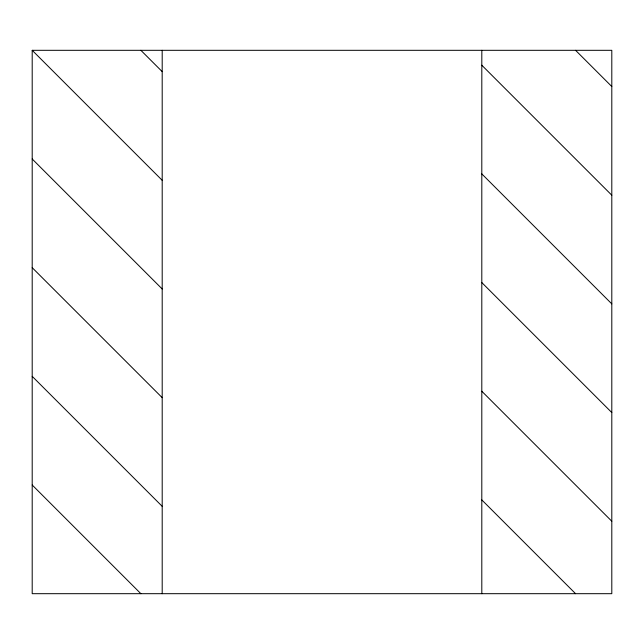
<?xml version="1.0" encoding="UTF-8"?>
<svg xmlns="http://www.w3.org/2000/svg" width="644" height="644" viewBox="0 0 644 644"><rect width="100%" height="100%" fill="white"/><g stroke="black" fill="none" stroke-linecap="round" stroke-linejoin="round"><path stroke-width="0.97" d="M32.2 50.312L611.8 50.312L611.8 593.688L32.2 593.688L32.2 50.312L162.199 180.312M575.575 50.312L611.8 86.538M481.801 65.213L611.8 195.213M481.801 173.888L611.8 303.888M481.801 282.563L611.8 412.562M140.875 50.312L162.199 71.637M481.801 391.238L611.8 521.238M481.801 499.913L575.575 593.688M32.2 158.988L162.199 288.987M32.2 267.663L162.199 397.662M32.2 376.338L162.199 506.337M32.2 485.013L140.875 593.688M481.801 50.312L481.801 593.688M162.199 50.312L162.199 593.688"/></g></svg>
